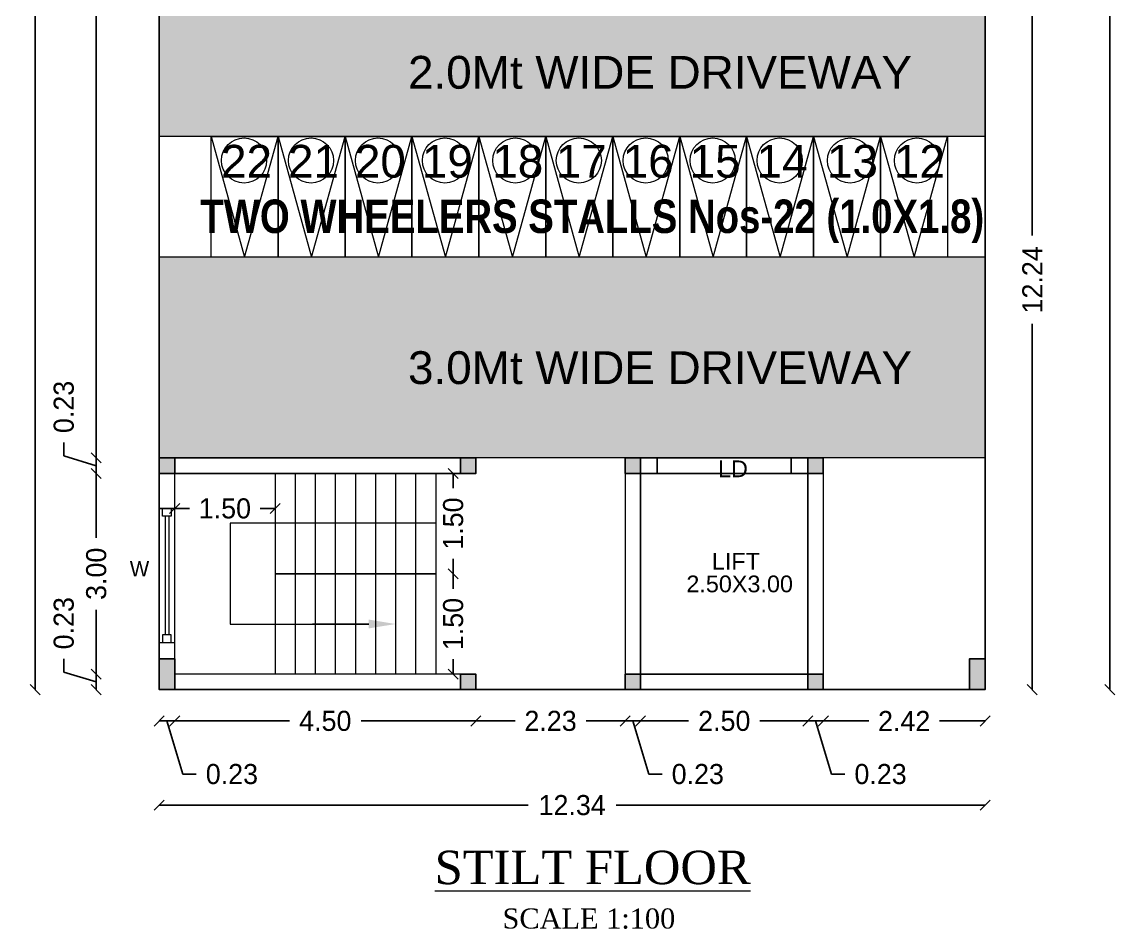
# Model space of a CAD drawing. Header units: metres. Extents: x -1559842 to -1559684, y 41615 to 41715.
# Drawn here: x -1559841.02 to -1559824.57, y 41617.19 to 41630.73 of the extents above; entities that cross this region are included whole.
import ezdxf
from ezdxf import colors
from ezdxf.entities.mleader import LeaderData, LeaderLine
from ezdxf.math import Vec2, Vec3

# ---------------------------------------------------------------- set-up
doc = ezdxf.new("R2010")
doc.units = ezdxf.units.M
doc.header["$LTSCALE"] = 750
doc.header["$MEASUREMENT"] = 0
doc.header["$PDMODE"] = 35
doc.header["$PDSIZE"] = 50
doc.linetypes.add('DASHED2', pattern=[0.375, 0.25, -0.125])
doc.layers.get('0').update_dxf_attribs({"lineweight": 5})
doc.layers.get('Defpoints').update_dxf_attribs({"lineweight": 0})
for name, color, linetype, plot in [('BLK_1_COVERED_AREA', 140, 'Continuous', False), ('BLK_1_FLR_0_BLT_UP_AREA', 1, 'Continuous', False), ('BLK_1_FLR_0_BLT_UP_AREA_DEDUCT', 1, 'Continuous', False)]:
    doc.layers.add(name, color=color, linetype=linetype, plot=plot)
doc.layers.add('BLK_1_FLR_0_COVERED_PARKING', color=173, linetype='Continuous')
doc.layers.add('BLK_1_FLR_0_LIFT_1', color=30, linetype='Continuous')
doc.layers.add('BLK_1_FLR_0_STILT', color=7, linetype='Continuous', lineweight=0)
doc.styles.add('MSV', font='swissck.ttf', dxfattribs={"height": 0.3})
doc.styles.get("Standard").update_dxf_attribs({"font": 'arial.ttf'})
doc.styles.add('sunahari', font='framd.ttf', dxfattribs={"height": 0.3})
doc.dimstyles.new('CIVIL Mt.', dxfattribs={"dimscale": 0, "dimtxt": 0.2, "dimasz": 0.15, "dimexe": 0.18, "dimexo": 0.0625, "dimgap": 0.1, "dimtad": 0, "dimzin": 0, "dimdsep": 46, "dimtxsty": 'sunahari', "dimblk": 'OBLIQUE', "dimcen": 0.09, "dimse1": 1, "dimse2": 1, "dimclrd": 253, "dimclrt": 4, "dimadec": 0, "dimazin": 0, "dimtfac": 1, "dimtofl": 0, "dimtmove": 1, "dimatfit": 3, "dimfxl": 0, "dimfrac": 2, "dimtolj": 1, "dimtzin": 0, "dimarcsym": 0})

# ---------------------------------------------------------------- blocks, each defined once
blk = doc.blocks.new('_Oblique')
at = {"color": 0, "linetype": 'ByBlock', "lineweight": -2}
blk.add_line((-0.5, -0.5), (0.5, 0.5), dxfattribs=at)
blk = doc.blocks.new('*D474')
at = {"color": 253, "lineweight": -2}
for p, q in [((-1559840.391, 41621.024), (-1559840.391, 41621.224)), ((-1559839.906, 41620.878), (-1559840.391, 41621.024)), ((-1559839.906, 41620.993), (-1559839.906, 41620.763))]:
    blk.add_line(p, q, dxfattribs=at)
at = {"layer": 'Defpoints', "color": 0}
for p in [(-1559838.735, 41620.993), (-1559839.906, 41620.763), (-1559838.965, 41620.763)]:
    blk.add_point(p, dxfattribs=at)
at = {"color": 253, "lineweight": -2, "xscale": 0.15, "yscale": 0.15, "zscale": 0.15}
for p, rotation in [((-1559839.906, 41620.993), 90), ((-1559839.906, 41620.763), 270)]:
    blk.add_blockref('_Oblique', p, dxfattribs=dict(at, rotation=rotation))
at = {"color": 4, "lineweight": -3, "insert": (-1559840.391, 41621.755), "char_height": 0.3, "attachment_point": 5, "rotation": 90, "style": 'sunahari'}
blk.add_mtext('\\A1;0.23', dxfattribs=at)
blk = doc.blocks.new('*D475')
at = {"color": 253, "lineweight": -2}
for p, q in [((-1559839.906, 41623.993), (-1559839.906, 41623.03)), ((-1559839.906, 41620.993), (-1559839.906, 41621.957))]:
    blk.add_line(p, q, dxfattribs=at)
at = {"layer": 'Defpoints', "color": 0}
for p in [(-1559839.906, 41623.993), (-1559838.735, 41623.993), (-1559838.735, 41620.993)]:
    blk.add_point(p, dxfattribs=at)
at = {"color": 253, "lineweight": -2, "xscale": 0.15, "yscale": 0.15, "zscale": 0.15}
for p, rotation in [((-1559839.906, 41623.993), 90), ((-1559839.906, 41620.993), 270)]:
    blk.add_blockref('_Oblique', p, dxfattribs=dict(at, rotation=rotation))
at = {"color": 4, "lineweight": -3, "insert": (-1559839.906, 41622.493), "char_height": 0.3, "attachment_point": 5, "rotation": 90, "style": 'sunahari'}
blk.add_mtext('\\A1;3.00', dxfattribs=at)
blk = doc.blocks.new('*D476')
at = {"color": 253, "lineweight": -2}
for p, q in [((-1559840.391, 41624.254), (-1559840.391, 41624.454)), ((-1559839.906, 41624.108), (-1559840.391, 41624.254)), ((-1559839.906, 41624.223), (-1559839.906, 41623.993))]:
    blk.add_line(p, q, dxfattribs=at)
at = {"layer": 'Defpoints', "color": 0}
for p in [(-1559838.735, 41624.223), (-1559839.906, 41623.993), (-1559838.735, 41623.993)]:
    blk.add_point(p, dxfattribs=at)
at = {"color": 253, "lineweight": -2, "xscale": 0.15, "yscale": 0.15, "zscale": 0.15}
for p, rotation in [((-1559839.906, 41624.223), 90), ((-1559839.906, 41623.993), 270)]:
    blk.add_blockref('_Oblique', p, dxfattribs=dict(at, rotation=rotation))
at = {"color": 4, "lineweight": -3, "insert": (-1559840.391, 41624.985), "char_height": 0.3, "attachment_point": 5, "rotation": 90, "style": 'sunahari'}
blk.add_mtext('\\A1;0.23', dxfattribs=at)
blk = doc.blocks.new('*D477')
at = {"color": 253, "lineweight": -2}
for p, q in [((-1559839.906, 41645.243), (-1559839.906, 41635.394)), ((-1559839.906, 41624.223), (-1559839.906, 41634.072))]:
    blk.add_line(p, q, dxfattribs=at)
at = {"layer": 'Defpoints', "color": 0}
for p in [(-1559838.965, 41645.243), (-1559839.906, 41624.223), (-1559838.735, 41624.223)]:
    blk.add_point(p, dxfattribs=at)
at = {"color": 253, "lineweight": -2, "xscale": 0.15, "yscale": 0.15, "zscale": 0.15}
for p, rotation in [((-1559839.906, 41645.243), 90), ((-1559839.906, 41624.223), 270)]:
    blk.add_blockref('_Oblique', p, dxfattribs=dict(at, rotation=rotation))
at = {"color": 4, "lineweight": -3, "insert": (-1559839.906, 41634.733), "char_height": 0.3, "attachment_point": 5, "rotation": 90, "style": 'sunahari'}
blk.add_mtext('\\A1;21.02', dxfattribs=at)
blk = doc.blocks.new('*D478')
at = {"color": 253, "lineweight": -2}
for p, q in [((-1559840.819, 41645.243), (-1559840.819, 41633.67)), ((-1559840.819, 41620.763), (-1559840.819, 41632.337))]:
    blk.add_line(p, q, dxfattribs=at)
at = {"layer": 'Defpoints', "color": 0}
for p in [(-1559840.819, 41645.243), (-1559838.965, 41645.243), (-1559838.965, 41620.763)]:
    blk.add_point(p, dxfattribs=at)
at = {"color": 253, "lineweight": -2, "xscale": 0.15, "yscale": 0.15, "zscale": 0.15}
for p, rotation in [((-1559840.819, 41645.243), 90), ((-1559840.819, 41620.763), 270)]:
    blk.add_blockref('_Oblique', p, dxfattribs=dict(at, rotation=rotation))
at = {"color": 4, "lineweight": -3, "insert": (-1559840.819, 41633.003), "char_height": 0.3, "attachment_point": 5, "rotation": 90, "style": 'sunahari'}
blk.add_mtext('\\A1;24.48', dxfattribs=at)
blk = doc.blocks.new('*D480')
at = {"color": 253, "lineweight": -2}
for p, q in [((-1559825.923, 41633.003), (-1559825.923, 41627.543)), ((-1559825.923, 41620.763), (-1559825.923, 41626.224))]:
    blk.add_line(p, q, dxfattribs=at)
at = {"layer": 'Defpoints', "color": 0}
for p in [(-1559826.629, 41633.003), (-1559825.923, 41633.003), (-1559826.629, 41620.763)]:
    blk.add_point(p, dxfattribs=at)
at = {"color": 253, "lineweight": -2, "xscale": 0.15, "yscale": 0.15, "zscale": 0.15}
for p, rotation in [((-1559825.923, 41633.003), 90), ((-1559825.923, 41620.763), 270)]:
    blk.add_blockref('_Oblique', p, dxfattribs=dict(at, rotation=rotation))
at = {"color": 4, "lineweight": -3, "insert": (-1559825.923, 41626.883), "char_height": 0.3, "attachment_point": 5, "rotation": 90, "style": 'sunahari'}
blk.add_mtext('\\A1;12.24', dxfattribs=at)
blk = doc.blocks.new('*D389')
at = {"color": 253, "lineweight": -2}
for p, q in [((-1559824.765, 41645.243), (-1559824.765, 41633.67)), ((-1559824.765, 41620.763), (-1559824.765, 41632.337))]:
    blk.add_line(p, q, dxfattribs=at)
at = {"layer": 'Defpoints', "color": 0}
for p in [(-1559826.295, 41645.243), (-1559824.765, 41645.243), (-1559826.295, 41620.763)]:
    blk.add_point(p, dxfattribs=at)
at = {"color": 253, "lineweight": -2, "xscale": 0.15, "yscale": 0.15, "zscale": 0.15}
for p, rotation in [((-1559824.765, 41645.243), 90), ((-1559824.765, 41620.763), 270)]:
    blk.add_blockref('_Oblique', p, dxfattribs=dict(at, rotation=rotation))
at = {"color": 4, "lineweight": -3, "insert": (-1559824.765, 41633.003), "char_height": 0.3, "attachment_point": 5, "rotation": 90, "style": 'sunahari'}
blk.add_mtext('\\A1;24.48', dxfattribs=at)
blk = doc.blocks.new('*D485')
at = {"color": 253, "lineweight": -2}
for p, q in [((-1559838.735, 41620.295), (-1559838.965, 41620.295)), ((-1559838.85, 41620.295), (-1559838.612, 41619.501)), ((-1559838.612, 41619.501), (-1559838.412, 41619.501))]:
    blk.add_line(p, q, dxfattribs=at)
at = {"layer": 'Defpoints', "color": 0}
for p in [(-1559838.735, 41620.993), (-1559838.965, 41620.763), (-1559838.965, 41620.295)]:
    blk.add_point(p, dxfattribs=at)
at = {"color": 253, "lineweight": -2, "xscale": 0.15, "yscale": 0.15, "zscale": 0.15, "rotation": 180}
blk.add_blockref('_Oblique', (-1559838.965, 41620.295), dxfattribs=at)
at = {"color": 253, "lineweight": -2, "xscale": 0.15, "yscale": 0.15, "zscale": 0.15}
blk.add_blockref('_Oblique', (-1559838.735, 41620.295), dxfattribs=at)
at = {"color": 4, "lineweight": -3, "insert": (-1559837.88, 41619.501), "char_height": 0.3, "attachment_point": 5, "style": 'sunahari'}
blk.add_mtext('\\A1;0.23', dxfattribs=at)
blk = doc.blocks.new('*D486')
at = {"color": 253, "lineweight": -2}
for p, q in [((-1559838.735, 41620.295), (-1559837.02, 41620.295)), ((-1559834.235, 41620.295), (-1559835.95, 41620.295))]:
    blk.add_line(p, q, dxfattribs=at)
at = {"layer": 'Defpoints', "color": 0}
for p in [(-1559838.735, 41620.993), (-1559834.235, 41620.993), (-1559834.235, 41620.295)]:
    blk.add_point(p, dxfattribs=at)
at = {"color": 253, "lineweight": -2, "xscale": 0.15, "yscale": 0.15, "zscale": 0.15, "rotation": 180}
blk.add_blockref('_Oblique', (-1559838.735, 41620.295), dxfattribs=at)
at = {"color": 253, "lineweight": -2, "xscale": 0.15, "yscale": 0.15, "zscale": 0.15}
blk.add_blockref('_Oblique', (-1559834.235, 41620.295), dxfattribs=at)
at = {"color": 4, "lineweight": -3, "insert": (-1559836.485, 41620.295), "char_height": 0.3, "attachment_point": 5, "style": 'sunahari'}
blk.add_mtext('\\A1;4.50', dxfattribs=at)
blk = doc.blocks.new('*D487')
at = {"color": 253, "lineweight": -2}
for p, q in [((-1559834.235, 41620.295), (-1559833.65, 41620.295)), ((-1559832.005, 41620.295), (-1559832.59, 41620.295))]:
    blk.add_line(p, q, dxfattribs=at)
at = {"layer": 'Defpoints', "color": 0}
for p in [(-1559834.235, 41620.993), (-1559832.005, 41620.993), (-1559832.005, 41620.295)]:
    blk.add_point(p, dxfattribs=at)
at = {"color": 253, "lineweight": -2, "xscale": 0.15, "yscale": 0.15, "zscale": 0.15, "rotation": 180}
blk.add_blockref('_Oblique', (-1559834.235, 41620.295), dxfattribs=at)
at = {"color": 253, "lineweight": -2, "xscale": 0.15, "yscale": 0.15, "zscale": 0.15}
blk.add_blockref('_Oblique', (-1559832.005, 41620.295), dxfattribs=at)
at = {"color": 4, "lineweight": -3, "insert": (-1559833.12, 41620.295), "char_height": 0.3, "attachment_point": 5, "style": 'sunahari'}
blk.add_mtext('\\A1;2.23', dxfattribs=at)
blk = doc.blocks.new('*D488')
at = {"color": 253, "lineweight": -2}
for p, q in [((-1559831.775, 41620.295), (-1559832.005, 41620.295)), ((-1559831.89, 41620.295), (-1559831.652, 41619.501)), ((-1559831.652, 41619.501), (-1559831.452, 41619.501))]:
    blk.add_line(p, q, dxfattribs=at)
at = {"layer": 'Defpoints', "color": 0}
for p in [(-1559832.005, 41620.993), (-1559831.775, 41620.993), (-1559832.005, 41620.295)]:
    blk.add_point(p, dxfattribs=at)
at = {"color": 253, "lineweight": -2, "xscale": 0.15, "yscale": 0.15, "zscale": 0.15, "rotation": 180}
blk.add_blockref('_Oblique', (-1559832.005, 41620.295), dxfattribs=at)
at = {"color": 253, "lineweight": -2, "xscale": 0.15, "yscale": 0.15, "zscale": 0.15}
blk.add_blockref('_Oblique', (-1559831.775, 41620.295), dxfattribs=at)
at = {"color": 4, "lineweight": -3, "insert": (-1559830.92, 41619.501), "char_height": 0.3, "attachment_point": 5, "style": 'sunahari'}
blk.add_mtext('\\A1;0.23', dxfattribs=at)
blk = doc.blocks.new('*D489')
at = {"color": 253, "lineweight": -2}
for p, q in [((-1559831.775, 41620.295), (-1559831.058, 41620.295)), ((-1559829.275, 41620.295), (-1559829.992, 41620.295))]:
    blk.add_line(p, q, dxfattribs=at)
at = {"layer": 'Defpoints', "color": 0}
for p in [(-1559831.775, 41620.993), (-1559829.275, 41620.993), (-1559829.275, 41620.295)]:
    blk.add_point(p, dxfattribs=at)
at = {"color": 253, "lineweight": -2, "xscale": 0.15, "yscale": 0.15, "zscale": 0.15, "rotation": 180}
blk.add_blockref('_Oblique', (-1559831.775, 41620.295), dxfattribs=at)
at = {"color": 253, "lineweight": -2, "xscale": 0.15, "yscale": 0.15, "zscale": 0.15}
blk.add_blockref('_Oblique', (-1559829.275, 41620.295), dxfattribs=at)
at = {"color": 4, "lineweight": -3, "insert": (-1559830.525, 41620.295), "char_height": 0.3, "attachment_point": 5, "style": 'sunahari'}
blk.add_mtext('\\A1;2.50', dxfattribs=at)
blk = doc.blocks.new('*D490')
at = {"color": 253, "lineweight": -2}
for p, q in [((-1559829.045, 41620.295), (-1559829.275, 41620.295)), ((-1559829.16, 41620.295), (-1559828.922, 41619.501)), ((-1559828.922, 41619.501), (-1559828.722, 41619.501))]:
    blk.add_line(p, q, dxfattribs=at)
at = {"layer": 'Defpoints', "color": 0}
for p in [(-1559829.275, 41620.993), (-1559829.045, 41620.993), (-1559829.275, 41620.295)]:
    blk.add_point(p, dxfattribs=at)
at = {"color": 253, "lineweight": -2, "xscale": 0.15, "yscale": 0.15, "zscale": 0.15, "rotation": 180}
blk.add_blockref('_Oblique', (-1559829.275, 41620.295), dxfattribs=at)
at = {"color": 253, "lineweight": -2, "xscale": 0.15, "yscale": 0.15, "zscale": 0.15}
blk.add_blockref('_Oblique', (-1559829.045, 41620.295), dxfattribs=at)
at = {"color": 4, "lineweight": -3, "insert": (-1559828.19, 41619.501), "char_height": 0.3, "attachment_point": 5, "style": 'sunahari'}
blk.add_mtext('\\A1;0.23', dxfattribs=at)
blk = doc.blocks.new('*D491')
at = {"color": 253, "lineweight": -2}
for p, q in [((-1559829.045, 41620.295), (-1559828.366, 41620.295)), ((-1559826.629, 41620.295), (-1559827.308, 41620.295))]:
    blk.add_line(p, q, dxfattribs=at)
at = {"layer": 'Defpoints', "color": 0}
for p in [(-1559829.045, 41620.993), (-1559826.629, 41620.763), (-1559829.045, 41620.295)]:
    blk.add_point(p, dxfattribs=at)
at = {"color": 253, "lineweight": -2, "xscale": 0.15, "yscale": 0.15, "zscale": 0.15, "rotation": 180}
blk.add_blockref('_Oblique', (-1559829.045, 41620.295), dxfattribs=at)
at = {"color": 253, "lineweight": -2, "xscale": 0.15, "yscale": 0.15, "zscale": 0.15}
blk.add_blockref('_Oblique', (-1559826.629, 41620.295), dxfattribs=at)
at = {"color": 4, "lineweight": -3, "insert": (-1559827.837, 41620.295), "char_height": 0.3, "attachment_point": 5, "style": 'sunahari'}
blk.add_mtext('\\A1;2.42', dxfattribs=at)
blk = doc.blocks.new('*D492')
at = {"color": 253, "lineweight": -2}
for p, q in [((-1559838.965, 41619.037), (-1559833.456, 41619.037)), ((-1559826.629, 41619.037), (-1559832.138, 41619.037))]:
    blk.add_line(p, q, dxfattribs=at)
at = {"layer": 'Defpoints', "color": 0}
for p in [(-1559838.965, 41620.763), (-1559826.629, 41620.763), (-1559826.629, 41619.037)]:
    blk.add_point(p, dxfattribs=at)
at = {"color": 253, "lineweight": -2, "xscale": 0.15, "yscale": 0.15, "zscale": 0.15, "rotation": 180}
blk.add_blockref('_Oblique', (-1559838.965, 41619.037), dxfattribs=at)
at = {"color": 253, "lineweight": -2, "xscale": 0.15, "yscale": 0.15, "zscale": 0.15}
blk.add_blockref('_Oblique', (-1559826.629, 41619.037), dxfattribs=at)
at = {"color": 4, "lineweight": -3, "insert": (-1559832.797, 41619.037), "char_height": 0.3, "attachment_point": 5, "style": 'sunahari'}
blk.add_mtext('\\A1;12.34', dxfattribs=at)
blk = doc.blocks.new('*D390')
at = {"color": 253, "lineweight": -2}
for p, q in [((-1559834.574, 41622.493), (-1559834.574, 41622.27)), ((-1559834.574, 41620.993), (-1559834.574, 41621.216))]:
    blk.add_line(p, q, dxfattribs=at)
at = {"layer": 'Defpoints', "color": 0}
for p in [(-1559834.808, 41622.493), (-1559834.574, 41622.493), (-1559834.808, 41620.993)]:
    blk.add_point(p, dxfattribs=at)
at = {"color": 253, "lineweight": -2, "xscale": 0.15, "yscale": 0.15, "zscale": 0.15}
for p, rotation in [((-1559834.574, 41622.493), 90), ((-1559834.574, 41620.993), 270)]:
    blk.add_blockref('_Oblique', p, dxfattribs=dict(at, rotation=rotation))
at = {"color": 4, "lineweight": -3, "insert": (-1559834.574, 41621.743), "char_height": 0.3, "attachment_point": 5, "rotation": 90, "style": 'sunahari'}
blk.add_mtext('\\A1;1.50', dxfattribs=at)
blk = doc.blocks.new('*D391')
at = {"color": 253, "lineweight": -2}
for p, q in [((-1559834.574, 41623.993), (-1559834.574, 41623.77)), ((-1559834.574, 41622.493), (-1559834.574, 41622.716))]:
    blk.add_line(p, q, dxfattribs=at)
at = {"layer": 'Defpoints', "color": 0}
for p in [(-1559834.808, 41623.993), (-1559834.574, 41623.993), (-1559834.808, 41622.493)]:
    blk.add_point(p, dxfattribs=at)
at = {"color": 253, "lineweight": -2, "xscale": 0.15, "yscale": 0.15, "zscale": 0.15}
for p, rotation in [((-1559834.574, 41623.993), 90), ((-1559834.574, 41622.493), 270)]:
    blk.add_blockref('_Oblique', p, dxfattribs=dict(at, rotation=rotation))
at = {"color": 4, "lineweight": -3, "insert": (-1559834.574, 41623.243), "char_height": 0.3, "attachment_point": 5, "rotation": 90, "style": 'sunahari'}
blk.add_mtext('\\A1;1.50', dxfattribs=at)
blk = doc.blocks.new('*D392')
at = {"color": 253, "lineweight": -2}
for p, q in [((-1559838.735, 41623.468), (-1559838.512, 41623.468)), ((-1559837.235, 41623.468), (-1559837.458, 41623.468))]:
    blk.add_line(p, q, dxfattribs=at)
at = {"layer": 'Defpoints', "color": 0}
for p in [(-1559838.735, 41623.468), (-1559837.235, 41623.468), (-1559837.235, 41623.468)]:
    blk.add_point(p, dxfattribs=at)
at = {"color": 253, "lineweight": -2, "xscale": 0.15, "yscale": 0.15, "zscale": 0.15, "rotation": 180}
blk.add_blockref('_Oblique', (-1559838.735, 41623.468), dxfattribs=at)
at = {"color": 253, "lineweight": -2, "xscale": 0.15, "yscale": 0.15, "zscale": 0.15}
blk.add_blockref('_Oblique', (-1559837.235, 41623.468), dxfattribs=at)
at = {"color": 4, "lineweight": -3, "insert": (-1559837.985, 41623.468), "char_height": 0.3, "attachment_point": 5, "style": 'sunahari'}
blk.add_mtext('\\A1;1.50', dxfattribs=at)

msp = doc.modelspace()

# ---------------------------------------------------------------- hatches: boundary and pattern name
h = msp.add_hatch(color=33)
h.dxf.hatch_style = 1
h.paths.add_polyline_path([(-1559826.62902, 41631.02331), (-1559838.96502, 41631.02331), (-1559838.96502, 41629.02331), (-1559826.62902, 41629.02331)])
h = msp.add_hatch(color=33)
h.dxf.hatch_style = 1
h.paths.add_polyline_path([(-1559826.62902, 41627.22331), (-1559838.96502, 41627.22331), (-1559838.96502, 41624.22331), (-1559826.62902, 41624.22331)])
at = {"lineweight": -3}
h = msp.add_hatch(color=6, dxfattribs=at)
h.dxf.hatch_style = 1
h.paths.add_polyline_path([(-1559838.73502, 41624.22331), (-1559838.96502, 41624.22331), (-1559838.96502, 41623.99331), (-1559838.73502, 41623.99331)])
h = msp.add_hatch(color=6, dxfattribs=at)
h.dxf.hatch_style = 1
h.paths.add_polyline_path([(-1559834.23502, 41624.22331), (-1559834.46502, 41624.22331), (-1559834.46502, 41623.99331), (-1559834.23502, 41623.99331)])
h = msp.add_hatch(color=6, dxfattribs=at)
h.dxf.hatch_style = 1
h.paths.add_polyline_path([(-1559831.77502, 41624.22331), (-1559832.00502, 41624.22331), (-1559832.00502, 41623.99331), (-1559831.77502, 41623.99331)])
h = msp.add_hatch(color=6, dxfattribs=at)
h.dxf.hatch_style = 1
h.paths.add_polyline_path([(-1559829.04502, 41624.22331), (-1559829.27502, 41624.22331), (-1559829.27502, 41623.99331), (-1559829.04502, 41623.99331)])
h = msp.add_hatch(color=6, dxfattribs=at)
h.dxf.hatch_style = 1
h.paths.add_polyline_path([(-1559838.73502, 41621.22331), (-1559838.96502, 41621.22331), (-1559838.96502, 41620.76331), (-1559838.73502, 41620.76331)])
h = msp.add_hatch(color=6, dxfattribs=at)
h.dxf.hatch_style = 1
h.paths.add_polyline_path([(-1559826.62902, 41621.22331), (-1559826.85902, 41621.22331), (-1559826.85902, 41620.76331), (-1559826.62902, 41620.76331)])
h = msp.add_hatch(color=6, dxfattribs=at)
h.dxf.hatch_style = 1
h.paths.add_polyline_path([(-1559834.23502, 41620.99331), (-1559834.46502, 41620.99331), (-1559834.46502, 41620.76331), (-1559834.23502, 41620.76331)])
h = msp.add_hatch(color=6, dxfattribs=at)
h.dxf.hatch_style = 1
h.paths.add_polyline_path([(-1559831.77502, 41620.99331), (-1559832.00502, 41620.99331), (-1559832.00502, 41620.76331), (-1559831.77502, 41620.76331)])
h = msp.add_hatch(color=6, dxfattribs=at)
h.dxf.hatch_style = 1
h.paths.add_polyline_path([(-1559829.04502, 41620.99331), (-1559829.27502, 41620.99331), (-1559829.27502, 41620.76331), (-1559829.04502, 41620.76331)])

# ---------------------------------------------------------------- linework, layer by layer
at = {"color": 7, "ltscale": 0.25}
for p, q in [((-1559826.62902, 41629.02331), (-1559838.96502, 41629.02331)), ((-1559826.62902, 41627.22331), (-1559838.96502, 41627.22331)), ((-1559826.62902, 41624.22331), (-1559838.96502, 41624.22331)), ((-1559834.23502, 41624.22331), (-1559838.73502, 41624.22331)), ((-1559829.04502, 41624.22331), (-1559832.00502, 41624.22331)), ((-1559832.00502, 41624.22331), (-1559832.00502, 41620.99331)), ((-1559829.04502, 41624.22331), (-1559829.04502, 41620.99331)), ((-1559834.23502, 41623.99331), (-1559838.73502, 41623.99331)), ((-1559838.73502, 41620.99331), (-1559838.73502, 41623.99331)), ((-1559837.23502, 41623.99331), (-1559837.23502, 41620.99331)), ((-1559836.93502, 41623.99331), (-1559836.93502, 41620.99331)), ((-1559836.63502, 41623.99331), (-1559836.63502, 41620.99331)), ((-1559836.33502, 41623.99331), (-1559836.33502, 41620.99331)), ((-1559836.03502, 41623.99331), (-1559836.03502, 41620.99331)), ((-1559835.73502, 41623.99331), (-1559835.73502, 41620.99331)), ((-1559835.43502, 41623.99331), (-1559835.43502, 41620.99331)), ((-1559835.13502, 41623.99331), (-1559835.13502, 41620.99331)), ((-1559834.83502, 41623.99331), (-1559834.83502, 41620.99331)), ((-1559831.52502, 41623.99331), (-1559831.77502, 41623.99331)), ((-1559831.77502, 41623.99331), (-1559831.77502, 41620.99331)), ((-1559829.27502, 41623.99331), (-1559829.52502, 41623.99331)), ((-1559829.27502, 41623.99331), (-1559829.27502, 41620.99331)), ((-1559834.23502, 41620.99331), (-1559838.73502, 41620.99331)), ((-1559829.27502, 41620.99331), (-1559831.77502, 41620.99331))]:
    msp.add_line(p, q, dxfattribs=at)
at = {"color": 7, "linetype": 'DASHED2', "ltscale": 0.25}
for p, q in [((-1559838.19037, 41629.02331), (-1559837.69037, 41627.22331)), ((-1559837.69037, 41627.22331), (-1559837.19037, 41629.02331)), ((-1559837.19037, 41629.02331), (-1559836.69037, 41627.22331)), ((-1559836.69037, 41627.22331), (-1559836.19037, 41629.02331)), ((-1559836.19037, 41629.02331), (-1559835.69037, 41627.22331)), ((-1559835.69037, 41627.22331), (-1559835.19037, 41629.02331)), ((-1559835.19037, 41629.02331), (-1559834.69037, 41627.22331)), ((-1559834.69037, 41627.22331), (-1559834.19037, 41629.02331)), ((-1559834.19037, 41629.02331), (-1559833.69037, 41627.22331)), ((-1559833.69037, 41627.22331), (-1559833.19037, 41629.02331)), ((-1559833.19037, 41629.02331), (-1559832.69037, 41627.22331)), ((-1559832.69037, 41627.22331), (-1559832.19037, 41629.02331)), ((-1559832.19037, 41629.02331), (-1559831.69037, 41627.22331)), ((-1559831.69037, 41627.22331), (-1559831.19037, 41629.02331)), ((-1559831.19037, 41629.02331), (-1559830.69037, 41627.22331)), ((-1559830.69037, 41627.22331), (-1559830.19037, 41629.02331)), ((-1559830.19037, 41629.02331), (-1559829.69037, 41627.22331)), ((-1559829.69037, 41627.22331), (-1559829.19037, 41629.02331)), ((-1559829.19037, 41629.02331), (-1559828.69037, 41627.22331)), ((-1559828.69037, 41627.22331), (-1559828.19037, 41629.02331)), ((-1559828.19037, 41629.02331), (-1559827.69037, 41627.22331)), ((-1559827.69037, 41627.22331), (-1559827.19037, 41629.02331))]:
    msp.add_line(p, q, dxfattribs=at)
at = {"color": 7, "lineweight": -3}
for p, q in [((-1559838.73502, 41624.22331), (-1559834.23502, 41624.22331)), ((-1559832.00502, 41624.22331), (-1559829.27502, 41624.22331)), ((-1559831.52502, 41623.99331), (-1559831.52502, 41624.22331)), ((-1559829.52502, 41623.99331), (-1559829.52502, 41624.22331)), ((-1559838.73502, 41623.99331), (-1559834.23502, 41623.99331)), ((-1559831.77502, 41623.99331), (-1559831.52502, 41623.99331)), ((-1559829.52502, 41623.99331), (-1559829.27502, 41623.99331)), ((-1559834.83502, 41622.49331), (-1559837.23502, 41622.49331))]:
    msp.add_line(p, q, dxfattribs=at)
at = {"color": 7}
for p, q in [((-1559838.96502, 41623.46767), (-1559838.73502, 41623.46767)), ((-1559838.73502, 41623.46767), (-1559838.96502, 41623.46767)), ((-1559838.96502, 41621.46767), (-1559838.73502, 41621.46767))]:
    msp.add_line(p, q, dxfattribs=at)
at = {"color": 7, "linetype": 'ByBlock'}
for p, q in [((-1559838.87558, 41623.3518), (-1559838.87558, 41621.58353)), ((-1559838.82447, 41623.3518), (-1559838.82447, 41621.58353))]:
    msp.add_line(p, q, dxfattribs=at)
at = {"color": 7, "ltscale": 0.25}
for points in [[(-1559838.96502, 41645.24331), (-1559826.62902, 41645.24331), (-1559826.62902, 41620.76331), (-1559838.96502, 41620.76331)], [(-1559838.19037, 41629.02331), (-1559837.19037, 41629.02331), (-1559837.19037, 41627.22331), (-1559838.19037, 41627.22331)], [(-1559837.19037, 41629.02331), (-1559836.19037, 41629.02331), (-1559836.19037, 41627.22331), (-1559837.19037, 41627.22331)], [(-1559836.19037, 41629.02331), (-1559835.19037, 41629.02331), (-1559835.19037, 41627.22331), (-1559836.19037, 41627.22331)], [(-1559835.19037, 41629.02331), (-1559834.19037, 41629.02331), (-1559834.19037, 41627.22331), (-1559835.19037, 41627.22331)], [(-1559834.19037, 41629.02331), (-1559833.19037, 41629.02331), (-1559833.19037, 41627.22331), (-1559834.19037, 41627.22331)], [(-1559833.19037, 41629.02331), (-1559832.19037, 41629.02331), (-1559832.19037, 41627.22331), (-1559833.19037, 41627.22331)], [(-1559832.19037, 41629.02331), (-1559831.19037, 41629.02331), (-1559831.19037, 41627.22331), (-1559832.19037, 41627.22331)], [(-1559831.19037, 41629.02331), (-1559830.19037, 41629.02331), (-1559830.19037, 41627.22331), (-1559831.19037, 41627.22331)], [(-1559830.19037, 41629.02331), (-1559829.19037, 41629.02331), (-1559829.19037, 41627.22331), (-1559830.19037, 41627.22331)], [(-1559829.19037, 41629.02331), (-1559828.19037, 41629.02331), (-1559828.19037, 41627.22331), (-1559829.19037, 41627.22331)], [(-1559828.19037, 41629.02331), (-1559827.19037, 41629.02331), (-1559827.19037, 41627.22331), (-1559828.19037, 41627.22331)]]:
    msp.add_lwpolyline(points, close=True, dxfattribs=at)
at = {"color": 6, "lineweight": -3}
for points in [[(-1559838.96502, 41624.22331), (-1559838.73502, 41624.22331), (-1559838.73502, 41623.99331), (-1559838.96502, 41623.99331)], [(-1559834.46502, 41624.22331), (-1559834.23502, 41624.22331), (-1559834.23502, 41623.99331), (-1559834.46502, 41623.99331)], [(-1559832.00502, 41624.22331), (-1559831.77502, 41624.22331), (-1559831.77502, 41623.99331), (-1559832.00502, 41623.99331)], [(-1559829.27502, 41624.22331), (-1559829.04502, 41624.22331), (-1559829.04502, 41623.99331), (-1559829.27502, 41623.99331)], [(-1559838.73502, 41621.22331), (-1559838.73502, 41620.76331), (-1559838.96502, 41620.76331), (-1559838.96502, 41621.22331)], [(-1559826.62902, 41621.22331), (-1559826.62902, 41620.76331), (-1559826.85902, 41620.76331), (-1559826.85902, 41621.22331)], [(-1559834.46502, 41620.99331), (-1559834.23502, 41620.99331), (-1559834.23502, 41620.76331), (-1559834.46502, 41620.76331)], [(-1559832.00502, 41620.99331), (-1559831.77502, 41620.99331), (-1559831.77502, 41620.76331), (-1559832.00502, 41620.76331)], [(-1559829.27502, 41620.99331), (-1559829.04502, 41620.99331), (-1559829.04502, 41620.76331), (-1559829.27502, 41620.76331)]]:
    msp.add_lwpolyline(points, close=True, dxfattribs=at)
at = {"color": 7}
for points in [[(-1559838.91458, 41623.46767), (-1559838.78513, 41623.46767), (-1559838.78513, 41623.3518), (-1559838.91458, 41623.3518)], [(-1559838.91458, 41621.46767), (-1559838.78513, 41621.46767), (-1559838.78513, 41621.58353), (-1559838.91458, 41621.58353)]]:
    msp.add_lwpolyline(points, close=True, dxfattribs=at)
at = {"color": 7, "ltscale": 0.25}
msp.add_lwpolyline([(-1559834.83502, 41623.24934), (-1559837.90746, 41623.24934), (-1559837.90746, 41621.74331), (-1559836.67608, 41621.74331)], dxfattribs=at)
for centre in [(-1559837.69804, 41628.66506), (-1559836.69804, 41628.66506), (-1559835.69804, 41628.66506), (-1559834.69804, 41628.66506), (-1559833.64636, 41628.66506), (-1559832.69804, 41628.66506), (-1559831.69804, 41628.66506), (-1559830.69804, 41628.66506), (-1559829.69804, 41628.66506), (-1559828.64636, 41628.66506), (-1559827.64636, 41628.66506)]:
    msp.add_circle(centre, 0.33689, dxfattribs=at)
at = {"layer": 'BLK_1_COVERED_AREA', "color": 140}
msp.add_lwpolyline([(-1559838.96502, 41645.24331), (-1559826.62902, 41645.24331), (-1559826.62902, 41620.76331), (-1559838.96502, 41620.76331)], close=True, dxfattribs=at)
at = {"layer": 'BLK_1_FLR_0_BLT_UP_AREA', "color": 44}
msp.add_lwpolyline([(-1559838.96502, 41645.24331), (-1559826.62902, 41645.24331), (-1559826.62902, 41620.76331), (-1559838.96502, 41620.76331)], close=True, dxfattribs=at)
at = {"layer": 'BLK_1_FLR_0_BLT_UP_AREA_DEDUCT', "color": 44}
msp.add_lwpolyline([(-1559838.96502, 41645.24331), (-1559826.62902, 41645.24331), (-1559826.62902, 41620.76331), (-1559838.96502, 41620.76331)], close=True, dxfattribs=at)
at = {"layer": 'BLK_1_FLR_0_COVERED_PARKING'}
msp.add_lwpolyline([(-1559838.96502, 41645.24331), (-1559826.62902, 41645.24331), (-1559826.62902, 41620.76331), (-1559838.96502, 41620.76331)], close=True, dxfattribs=at)
at = {"layer": 'BLK_1_FLR_0_LIFT_1'}
msp.add_lwpolyline([(-1559831.77502, 41620.99331), (-1559829.27502, 41620.99331), (-1559829.27502, 41623.99331), (-1559831.77502, 41623.99331)], close=True, dxfattribs=at)
at = {"layer": 'BLK_1_FLR_0_STILT', "color": 44}
msp.add_lwpolyline([(-1559838.96502, 41645.24331), (-1559826.62902, 41645.24331), (-1559826.62902, 41620.76331), (-1559838.96502, 41620.76331)], close=True, dxfattribs=at)

# ---------------------------------------------------------------- texts
at = {"color": 0, "lineweight": -2}
for s, height, p in [('2.0Mt WIDE DRIVEWAY', 0.4899527, (-1559835.24929, 41629.73729)), ('22', 0.489953, (-1559838.042, 41628.40881)), ('21', 0.489953, (-1559837.042, 41628.40881)), ('20', 0.489953, (-1559836.042, 41628.40881)), ('19', 0.489953, (-1559835.042, 41628.40881)), ('18', 0.489953, (-1559833.99033, 41628.40881)), ('17', 0.489953, (-1559833.042, 41628.40881)), ('16', 0.489953, (-1559832.042, 41628.40881)), ('15', 0.489953, (-1559831.042, 41628.40881)), ('14', 0.489953, (-1559830.042, 41628.40881)), ('13', 0.489953, (-1559828.99033, 41628.40881)), ('12', 0.489953, (-1559827.99033, 41628.40881)), ('3.0Mt WIDE DRIVEWAY', 0.4899527, (-1559835.24929, 41625.3269)), ('LD', 0.25, (-1559830.61859, 41623.93598)), ('LIFT', 0.25, (-1559830.7095, 41622.55545)), ('2.50X3.00', 0.25, (-1559831.09112, 41622.21707))]:
    msp.add_text(s, height=height, dxfattribs=at).set_placement(p)
at = {"color": 7, "style": 'sunahari', "text_generation_flag": 2}
msp.add_text('W', height=0.23, dxfattribs=at).set_placement((-1559839.11494, 41622.4538))
at = {"color": 0, "insert": (-1559838.98936, 41628.08239), "char_height": 0.5, "width": 250.7246121, "attachment_point": 1}
msp.add_mtext('{\\fSwis721 Cn BT|b1|i0|c0|p34;    TWO WHEELERS STALLS Nos-22 (1.0X1.8)}', dxfattribs=at)
at = {"color": 7, "attachment_point": 1, "style": 'MSV'}
for s, insert, char_height in [('{\\fTimes New Roman|b0|i0|c0|p18;\\LSTILT FLOOR}', (-1559834.85101, 41618.35816), 0.5), ('{\\fTimes New Roman|b0|i0|c0|p18;SCALE 1:100}', (-1559833.83748, 41617.49542), 0.3)]:
    msp.add_mtext_dynamic_manual_height_columns(s, width=607.9339553, gutter_width=12.5, heights=[0], dxfattribs=dict(at, insert=insert, char_height=char_height))

# ---------------------------------------------------------------- dimensions: what is measured, and where the dimension line sits
at = {"color": 7, "lineweight": -3}
for base, p1, p2, picture, middle in [((-1559840.8187, 41645.24331), (-1559838.96502, 41620.76331), (-1559838.96502, 41645.24331), '*D478', (-1559840.8187, 41633.00331)), ((-1559839.90637, 41624.22331), (-1559838.96502, 41645.24331), (-1559838.73502, 41624.22331), '*D477', (-1559839.90637, 41634.73331)), ((-1559824.76536, 41645.24331), (-1559826.29519, 41620.76331), (-1559826.29519, 41645.24331), '*D389', (-1559824.76536, 41633.00331)), ((-1559825.92344, 41633.00331), (-1559826.62902, 41620.76331), (-1559826.62902, 41633.00331), '*D480', (-1559825.92344, 41626.88331)), ((-1559839.90637, 41623.99331), (-1559838.73502, 41624.22331), (-1559838.73502, 41623.99331), '*D476', (-1559840.39099, 41624.55369)), ((-1559839.90637, 41623.99331), (-1559838.73502, 41620.99331), (-1559838.73502, 41623.99331), '*D475', (-1559839.90637, 41622.49331)), ((-1559839.90637, 41620.76331), (-1559838.73502, 41620.99331), (-1559838.96502, 41620.76331), '*D474', (-1559840.39099, 41621.32369))]:
    dim = msp.add_linear_dim(base=base, p1=p1, p2=p2, angle=270, dimstyle='CIVIL Mt.', override={"dimscale": 1}, dxfattribs=at)
    dim.commit()
    dim.dimension.update_dxf_attribs({"geometry": picture, "text_midpoint": middle})
for p1, p2, distance, picture, middle in [((-1559834.80819, 41622.49331), (-1559834.80819, 41623.99331), -0.23456, '*D391', (-1559834.57362, 41623.24331)), ((-1559838.73502, 41623.46767), (-1559837.23502, 41623.46767), 0, '*D392', (-1559837.98502, 41623.46767)), ((-1559834.80819, 41620.99331), (-1559834.80819, 41622.49331), -0.23456, '*D390', (-1559834.57362, 41621.74331))]:
    dim = msp.add_aligned_dim(p1=p1, p2=p2, distance=distance, dimstyle='CIVIL Mt.', override={"dimscale": 1}, dxfattribs=at)
    dim.commit()
    dim.dimension.update_dxf_attribs({"geometry": picture, "text_midpoint": middle})
for base, p1, p2, picture, middle in [((-1559838.96502, 41620.29515), (-1559838.73502, 41620.99331), (-1559838.96502, 41620.76331), '*D485', (-1559838.31187, 41619.5013)), ((-1559834.23502, 41620.29515), (-1559838.73502, 41620.99331), (-1559834.23502, 41620.99331), '*D486', (-1559836.48502, 41620.29515)), ((-1559832.00502, 41620.29515), (-1559834.23502, 41620.99331), (-1559832.00502, 41620.99331), '*D487', (-1559833.12002, 41620.29515)), ((-1559832.00502, 41620.29515), (-1559831.77502, 41620.99331), (-1559832.00502, 41620.99331), '*D488', (-1559831.35187, 41619.5013)), ((-1559829.27502, 41620.29515), (-1559831.77502, 41620.99331), (-1559829.27502, 41620.99331), '*D489', (-1559830.52502, 41620.29515)), ((-1559829.27502, 41620.29515), (-1559829.04502, 41620.99331), (-1559829.27502, 41620.99331), '*D490', (-1559828.62187, 41619.5013)), ((-1559829.04502, 41620.29515), (-1559826.62902, 41620.76331), (-1559829.04502, 41620.99331), '*D491', (-1559827.83702, 41620.29515)), ((-1559826.62902, 41619.03724), (-1559838.96502, 41620.76331), (-1559826.62902, 41620.76331), '*D492', (-1559832.79702, 41619.03724))]:
    dim = msp.add_linear_dim(base=base, p1=p1, p2=p2, dimstyle='CIVIL Mt.', override={"dimscale": 1}, dxfattribs=at)
    dim.commit()
    dim.dimension.update_dxf_attribs({"geometry": picture, "text_midpoint": middle})

# ---------------------------------------------------------------- leaders
at = {"color": 7, "ltscale": 0.25}
ml = msp.add_multileader_mtext('Standard', dxfattribs=at)
ml.set_content('', color=4)
ml.set_leader_properties(color=252)
ml.build(insert=Vec2(0, 0))
ml.multileader.update_dxf_attribs({"leader_type": 2, "text_left_attachment_type": 2, "text_right_attachment_type": 2, "dogleg_length": 0.05, "arrow_head_size": 0.4, "scale": 2})
ctx = ml.context
ctx.base_point, ctx.scale, ctx.char_height, ctx.arrow_head_size, ctx.landing_gap_size, ctx.plane_origin, ctx.plane_x_axis, ctx.plane_y_axis = Vec3(-1559836.67608, 41621.74331), 2, 0.46, 0.4, 0, Vec3(-1559835.43502, 41621.74331), Vec3(-1, 0), Vec3(0, -1)
ctx.left_attachment, ctx.right_attachment = 2, 2
notes = []
notes.append((ctx, [(0, (1, 1, 0), (-1559836.57608, 41621.74331), (-1, 0), 0.1, [(0, [(-1559835.43502, 41621.74331)], 0, [])])]))
ctx.mtext.insert, ctx.mtext.text_direction, ctx.mtext.rotation, ctx.mtext.flow_direction = Vec3(-1559836.67608, 41621.51331), Vec3(-1, 0), 3.14159265, 5
for ctx, leaders in notes:
    for number, flags, end, landing, length, lines in leaders:
        leader = LeaderData()
        leader.index, (leader.has_last_leader_line, leader.has_dogleg_vector, leader.attachment_direction) = number, flags
        leader.last_leader_point, leader.dogleg_vector, leader.dogleg_length = Vec3(end), Vec3(landing), length
        for number, points, colour, breaks in lines:
            line = LeaderLine()
            line.index, line.vertices, line.color, line.breaks = number, Vec3.list(points), colors.encode_raw_color(colour), breaks
            leader.lines.append(line)
        ctx.leaders.append(leader)

doc.saveas('drawing.dxf')
